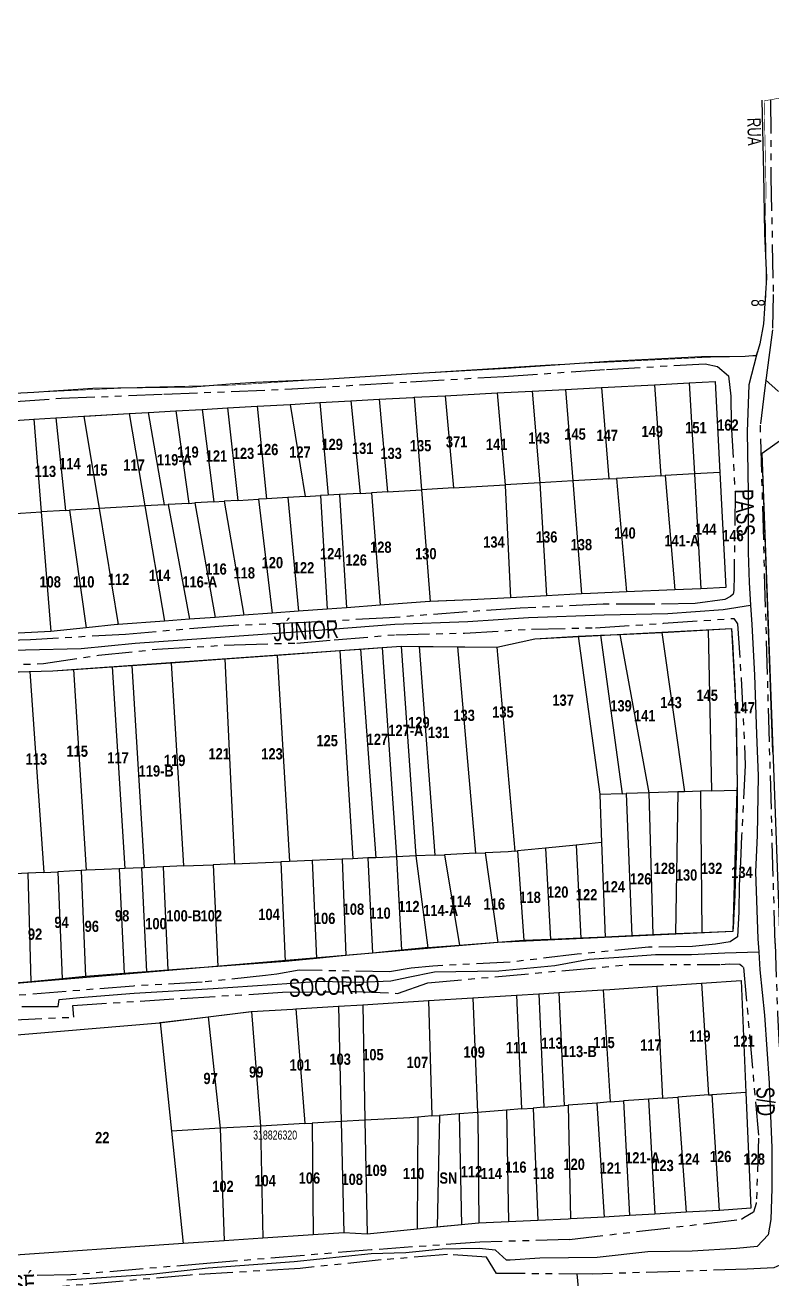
# Model space of a CAD drawing. Extents: x 204834 to 208707, y 4853033 to 4855981.
# Drawn here: x 205858.7 to 206025, y 4854886.4 to 4855165.6 of the extents above; entities that cross this region are included whole.
import ezdxf
from ezdxf.enums import TextEntityAlignment as Align

# ---------------------------------------------------------------- set-up
doc = ezdxf.new("R2010")
doc.units = 0
doc.header["$LTSCALE"] = 1.5
doc.header["$MEASUREMENT"] = 0
doc.linetypes.add('PHANTOMX2', pattern=[5, 2.5, -0.5, 0.5, -0.5, 0.5, -0.5])
doc.linetypes.add('TRACO_15', pattern=[3, 2, -1])
for name, color, linetype in [('CD-MALHA-LOTES', 40, 'CONTINUOUS'), ('CD_TXT_QUADRA', 7, 'CONTINUOUS'), ('LM-LIM-SETOR-FISCAL', 7, 'CONTINUOUS'), ('RU-QUADRAS', 6, 'CONTINUOUS'), ('SV-CAMINHO-TRILHA', 20, 'CONTINUOUS'), ('SV-EIXO-RUA-N-PAV', 6, 'CONTINUOUS'), ('SV-RUA-NAO-PAV-S-GUIA-C-GUIA', 7, 'PHANTOMX2'), ('SV-TXT-RUA-N-PAV-S-GUIA-C-GUIA', 7, 'CONTINUOUS'), ('Th_NmrPort', 7, 'CONTINUOUS')]:
    doc.layers.add(name, color=color, linetype=linetype)
doc.styles.add('ARIAL', font='ARIAL.TTF')
doc.styles.get("Standard").update_dxf_attribs({"font": 'swisscbo.ttf'})
doc.linetypes.add('Limite', pattern='A,20,-3,[130,ltypeshp.shx,S=6.35,R=0,X=0,Y=0],-3,20', length=46)

msp = doc.modelspace()

# ---------------------------------------------------------------- linework, layer by layer
at = {"layer": 'CD-MALHA-LOTES', "linetype": 'Continuous'}
for p, q in [((205987.09, 4855084.91), (205998.86, 4855085.53)), ((205998.86, 4855085.53), (206006.61, 4855085.93)), ((205998.86, 4855085.53), (206000.32, 4855065.23)), ((206006.61, 4855085.93), (206007.77, 4855065.66)), ((205945.39, 4855082.72), (205952.3, 4855083.08)), ((205945.39, 4855082.72), (205947.01, 4855062.12)), ((205952.3, 4855083.08), (205963.83, 4855083.69)), ((205952.3, 4855083.08), (205954.14, 4855062.54)), ((205963.83, 4855083.69), (205971.65, 4855084.1)), ((205963.83, 4855083.69), (205965.65, 4855063.21)), ((205971.65, 4855084.1), (205979.1, 4855084.49)), ((205971.65, 4855084.1), (205973.35, 4855063.66)), ((205979.1, 4855084.49), (205987.09, 4855084.91)), ((205979.1, 4855084.49), (205980.72, 4855064.09)), ((205987.09, 4855084.91), (205988.72, 4855064.55)), ((205892.28, 4855079.7), (205898.17, 4855080.03)), ((205898.17, 4855080.03), (205903.83, 4855080.35)), ((205898.17, 4855080.03), (205900.79, 4855059.42)), ((205903.83, 4855080.35), (205910.42, 4855080.74)), ((205903.83, 4855080.35), (205906.11, 4855059.74)), ((205910.42, 4855080.74), (205917.78, 4855081.15)), ((205910.42, 4855080.74), (205912.48, 4855060.11)), ((205917.78, 4855081.15), (205924.38, 4855081.53)), ((205917.78, 4855081.15), (205921.13, 4855060.61)), ((205924.38, 4855081.53), (205931.28, 4855081.92)), ((205924.38, 4855081.53), (205926.26, 4855060.91)), ((205931.28, 4855081.92), (205937.57, 4855082.28)), ((205931.28, 4855081.92), (205933.34, 4855061.32)), ((205937.57, 4855082.28), (205939.44, 4855061.68)), ((205854.3, 4855077.41), (205860.66, 4855077.81)), ((205860.66, 4855077.81), (205865.56, 4855078.13)), ((205860.66, 4855077.81), (205862.31, 4855057.18)), ((205865.56, 4855078.13), (205871.84, 4855078.53)), ((205865.56, 4855078.13), (205867.75, 4855057.5)), ((205871.84, 4855078.53), (205875.22, 4855057.93)), ((205881.93, 4855079.11), (205886.12, 4855079.35)), ((205881.93, 4855079.11), (205885.42, 4855058.53)), ((205886.12, 4855079.35), (205892.28, 4855079.7)), ((205886.12, 4855079.35), (205889.71, 4855058.78)), ((205892.28, 4855079.7), (205895.23, 4855059.1)), ((206013.43, 4855066), (206007.77, 4855065.66)), ((205954.14, 4855062.54), (205965.65, 4855063.21)), ((205973.35, 4855063.66), (205965.65, 4855063.21)), ((205965.65, 4855063.21), (205965.66, 4855063.05)), ((205980.72, 4855064.09), (205973.35, 4855063.66)), ((205973.35, 4855063.66), (205974.82, 4855038.5)), ((205988.72, 4855064.55), (205980.72, 4855064.09)), ((205980.72, 4855064.09), (205982.64, 4855038.92)), ((205988.72, 4855064.55), (205990.46, 4855064.65)), ((206000.32, 4855065.23), (205990.46, 4855064.65)), ((205990.46, 4855064.65), (205992.68, 4855039.38)), ((206000.32, 4855065.23), (206001.26, 4855065.28)), ((206007.77, 4855065.66), (206001.26, 4855065.28)), ((206001.26, 4855065.28), (206003.44, 4855039.83)), ((206007.77, 4855065.66), (206009.22, 4855040.08)), ((205917.22, 4855060.38), (205912.48, 4855060.11)), ((205921.13, 4855060.61), (205917.22, 4855060.38)), ((205917.22, 4855060.38), (205919.64, 4855035.08)), ((205921.13, 4855060.61), (205924.54, 4855060.81)), ((205926.26, 4855060.91), (205924.54, 4855060.81)), ((205924.54, 4855060.81), (205925.97, 4855035.54)), ((205928.72, 4855061.05), (205926.26, 4855060.91)), ((205933.34, 4855061.32), (205928.72, 4855061.05)), ((205928.72, 4855061.05), (205930.34, 4855035.86)), ((205933.34, 4855061.32), (205935.87, 4855061.47)), ((205939.44, 4855061.68), (205935.87, 4855061.47)), ((205935.87, 4855061.47), (205937.81, 4855036.41)), ((205939.44, 4855061.68), (205947.01, 4855062.12)), ((205954.14, 4855062.54), (205947.01, 4855062.12)), ((205947.01, 4855062.12), (205948.96, 4855037.23)), ((205965.66, 4855063.05), (205966.79, 4855038.06)), ((205867.75, 4855057.5), (205868.66, 4855057.55)), ((205875.22, 4855057.93), (205868.66, 4855057.55)), ((205868.66, 4855057.55), (205872.35, 4855031.39)), ((205885.42, 4855058.53), (205875.22, 4855057.93)), ((205875.22, 4855057.93), (205879.47, 4855032.12)), ((205889.71, 4855058.78), (205885.42, 4855058.53)), ((205885.42, 4855058.53), (205889.76, 4855032.88)), ((205889.71, 4855058.78), (205890.59, 4855058.83)), ((205895.23, 4855059.1), (205890.59, 4855058.83)), ((205890.59, 4855058.83), (205895.35, 4855033.29)), ((205895.23, 4855059.1), (205896.52, 4855059.18)), ((205900.79, 4855059.42), (205896.52, 4855059.18)), ((205896.52, 4855059.18), (205901.03, 4855033.71)), ((205900.79, 4855059.42), (205903.04, 4855059.56)), ((205906.11, 4855059.74), (205903.04, 4855059.56)), ((205903.04, 4855059.56), (205907.41, 4855034.18)), ((205906.11, 4855059.74), (205910.7, 4855060)), ((205912.48, 4855060.11), (205910.7, 4855060)), ((205910.7, 4855060), (205913.79, 4855034.65)), ((205855.38, 4855056.78), (205862.31, 4855057.18)), ((205867.75, 4855057.5), (205862.31, 4855057.18)), ((205862.31, 4855057.18), (205864.43, 4855030.56)), ((205974.82, 4855038.5), (205966.79, 4855038.06)), ((205982.64, 4855038.92), (205974.82, 4855038.5)), ((206003.44, 4855039.83), (205992.68, 4855039.38)), ((206009.22, 4855040.08), (206003.44, 4855039.83)), ((205925.97, 4855035.54), (205919.64, 4855035.08)), ((205930.34, 4855035.86), (205925.97, 4855035.54)), ((205937.81, 4855036.41), (205930.34, 4855035.86)), ((205889.76, 4855032.88), (205879.47, 4855032.12)), ((205895.35, 4855033.29), (205889.76, 4855032.88)), ((205901.03, 4855033.71), (205895.35, 4855033.29)), ((205907.41, 4855034.18), (205901.03, 4855033.71)), ((205913.79, 4855034.65), (205907.41, 4855034.18)), ((205919.64, 4855035.08), (205913.79, 4855034.65)), ((205864.43, 4855030.56), (205854.35, 4855030.01)), ((205872.35, 4855031.39), (205864.43, 4855030.56)), ((205981.87, 4855029.51), (205986.87, 4855029.72)), ((205986.87, 4855029.72), (205991.2, 4855029.91)), ((205986.87, 4855029.72), (205991.67, 4854994.42)), ((205991.2, 4855029.91), (206000.52, 4855030.3)), ((205991.2, 4855029.91), (205997.63, 4854994.61)), ((206000.52, 4855030.3), (206005.55, 4854994.86)), ((206010.81, 4855030.91), (206011.57, 4854995.05)), ((205933.43, 4855026.62), (205938.22, 4855026.96)), ((205938.22, 4855026.96), (205942.47, 4855027.27)), ((205938.22, 4855026.96), (205941.45, 4854980.39)), ((205942.47, 4855027.27), (205945.73, 4854980.57)), ((205942.47, 4855027.27), (205946.46, 4855027.22)), ((205946.46, 4855027.22), (205949.96, 4854980.75)), ((205946.46, 4855027.22), (205955.04, 4855027.13)), ((205955.04, 4855027.13), (205959.03, 4854981.15)), ((205955.04, 4855027.13), (205963.79, 4855027.03)), ((205963.79, 4855027.03), (205967.77, 4854981.61)), ((205981.87, 4855029.51), (205986.7, 4854994.35)), ((205891.27, 4855023.61), (205903.22, 4855024.46)), ((205903.22, 4855024.46), (205914.86, 4855025.29)), ((205903.22, 4855024.46), (205905.39, 4854978.82)), ((205914.86, 4855025.29), (205928.79, 4855026.29)), ((205914.86, 4855025.29), (205917.6, 4854979.35)), ((205928.79, 4855026.29), (205933.43, 4855026.62)), ((205928.79, 4855026.29), (205931.72, 4854979.96)), ((205933.43, 4855026.62), (205936.82, 4854980.18)), ((205851.37, 4855021.38), (205859.79, 4855021.62)), ((205859.79, 4855021.62), (205862.92, 4854976.9)), ((205869.5, 4855022.06), (205878.09, 4855022.67)), ((205869.5, 4855022.06), (205872.31, 4854977.37)), ((205878.09, 4855022.67), (205882.51, 4855022.99)), ((205878.09, 4855022.67), (205880.98, 4854977.77)), ((205882.51, 4855022.99), (205891.27, 4855023.61)), ((205882.51, 4855022.99), (205885.25, 4854977.95)), ((205891.27, 4855023.61), (205894, 4854978.33)), ((205991.67, 4854994.42), (205986.7, 4854994.26)), ((205986.7, 4854994.35), (205986.7, 4854994.26)), ((205986.7, 4854994.26), (205987.11, 4854983.55)), ((205991.67, 4854994.42), (205992.57, 4854994.45)), ((205997.63, 4854994.61), (205992.57, 4854994.45)), ((205992.57, 4854994.45), (205993.83, 4854962.76)), ((206004.06, 4854994.81), (205997.63, 4854994.61)), ((205997.63, 4854994.61), (205998.52, 4854962.97)), ((206004.06, 4854994.81), (206003.55, 4854963.19)), ((206005.55, 4854994.86), (206004.06, 4854994.81)), ((206009.17, 4854994.97), (206005.55, 4854994.86)), ((206011.57, 4854995.05), (206009.17, 4854994.97)), ((206009.17, 4854994.97), (206009.4, 4854963.44)), ((206011.57, 4854995.05), (206017.24, 4854995.23)), ((205974.59, 4854982.29), (205968.39, 4854981.67)), ((205981.47, 4854982.99), (205974.59, 4854982.29)), ((205974.59, 4854982.29), (205975.75, 4854961.97)), ((205987.11, 4854983.55), (205981.47, 4854982.99)), ((205981.47, 4854982.99), (205982.52, 4854962.26)), ((205987.11, 4854983.55), (205987.91, 4854962.5)), ((205917.6, 4854979.35), (205915.69, 4854979.27)), ((205922.66, 4854979.57), (205917.6, 4854979.35)), ((205929.37, 4854979.86), (205922.66, 4854979.57)), ((205922.66, 4854979.57), (205923.66, 4854957.73)), ((205931.72, 4854979.96), (205929.37, 4854979.86)), ((205929.37, 4854979.86), (205930.18, 4854958.36)), ((205935.05, 4854980.11), (205931.72, 4854979.96)), ((205936.82, 4854980.18), (205935.05, 4854980.11)), ((205935.05, 4854980.11), (205936.06, 4854958.93)), ((205941.45, 4854980.39), (205936.82, 4854980.18)), ((205945.73, 4854980.57), (205941.45, 4854980.39)), ((205941.45, 4854980.39), (205942.53, 4854959.56)), ((205949.96, 4854980.75), (205945.73, 4854980.57)), ((205945.73, 4854980.57), (205948.38, 4854960.12)), ((205949.96, 4854980.75), (205952.13, 4854980.85)), ((205959.03, 4854981.15), (205952.13, 4854980.85)), ((205952.13, 4854980.85), (205955.48, 4854960.64)), ((205959.03, 4854981.15), (205961.22, 4854981.24)), ((205966.32, 4854981.46), (205961.22, 4854981.24)), ((205961.22, 4854981.24), (205964.01, 4854961.28)), ((205967.77, 4854981.61), (205966.32, 4854981.46)), ((205967.77, 4854981.61), (205968.39, 4854981.67)), ((205968.39, 4854981.67), (205969.82, 4854961.71)), ((205859.33, 4854976.72), (205853.66, 4854976.44)), ((205862.92, 4854976.9), (205859.33, 4854976.72)), ((205859.33, 4854976.72), (205859.99, 4854952.56)), ((205862.92, 4854976.9), (205866, 4854977.05)), ((205871.22, 4854977.31), (205866, 4854977.05)), ((205866, 4854977.05), (205866.97, 4854953.23)), ((205872.31, 4854977.37), (205871.22, 4854977.31)), ((205871.22, 4854977.31), (205872.15, 4854953.72)), ((205876.32, 4854977.57), (205872.31, 4854977.37)), ((205879.69, 4854977.71), (205876.32, 4854977.57)), ((205880.98, 4854977.77), (205879.69, 4854977.71)), ((205879.69, 4854977.71), (205880.82, 4854954.37)), ((205884.65, 4854977.93), (205880.98, 4854977.77)), ((205885.25, 4854977.95), (205884.65, 4854977.93)), ((205884.65, 4854977.93), (205885.78, 4854954.74)), ((205889.51, 4854978.14), (205885.25, 4854977.95)), ((205894, 4854978.33), (205889.51, 4854978.14)), ((205889.51, 4854978.14), (205890.51, 4854955.1)), ((205894, 4854978.33), (205900.6, 4854978.62)), ((205905.39, 4854978.82), (205900.6, 4854978.62)), ((205900.6, 4854978.62), (205901.67, 4854955.94)), ((205905.39, 4854978.82), (205915.69, 4854979.27)), ((205915.69, 4854979.27), (205916.67, 4854957.07)), ((205993.83, 4854962.76), (205987.91, 4854962.5)), ((205998.52, 4854962.97), (205993.83, 4854962.76)), ((206003.55, 4854963.19), (205998.52, 4854962.97)), ((206009.4, 4854963.44), (206003.55, 4854963.19)), ((205955.48, 4854960.64), (205948.38, 4854960.12)), ((205964.01, 4854961.28), (205955.48, 4854960.64)), ((205975.75, 4854961.97), (205969.82, 4854961.71)), ((205982.52, 4854962.26), (205975.75, 4854961.97)), ((205987.91, 4854962.5), (205982.52, 4854962.26)), ((205916.67, 4854957.07), (205901.67, 4854955.94)), ((205930.18, 4854958.36), (205923.66, 4854957.73)), ((205936.06, 4854958.93), (205930.18, 4854958.36)), ((205942.53, 4854959.56), (205936.06, 4854958.93)), ((205880.82, 4854954.37), (205872.15, 4854953.72)), ((205885.78, 4854954.74), (205880.82, 4854954.37)), ((205890.51, 4854955.1), (205885.78, 4854954.74)), ((205901.67, 4854955.94), (205890.51, 4854955.1)), ((205859.99, 4854952.56), (205854.61, 4854952.05)), ((205866.97, 4854953.23), (205859.99, 4854952.56)), ((205872.15, 4854953.72), (205866.97, 4854953.23)), ((205999.42, 4854951.56), (206009.33, 4854952.23)), ((205999.42, 4854951.56), (206000.67, 4854926.63)), ((206009.33, 4854952.23), (206010.94, 4854927.34)), ((205948.55, 4854948.34), (205958.46, 4854948.95)), ((205958.46, 4854948.95), (205968.13, 4854949.56)), ((205958.46, 4854948.95), (205959.51, 4854923.45)), ((205968.13, 4854949.56), (205973.16, 4854949.87)), ((205968.13, 4854949.56), (205969.26, 4854924.22)), ((205973.16, 4854949.87), (205977.61, 4854950.15)), ((205973.16, 4854949.87), (205974.26, 4854924.61)), ((205977.61, 4854950.15), (205987.44, 4854950.76)), ((205977.61, 4854950.15), (205978.8, 4854924.97)), ((205987.44, 4854950.76), (205989.05, 4854925.77)), ((205909.13, 4854945.95), (205911.13, 4854920.4)), ((205919.02, 4854946.5), (205928.49, 4854947.09)), ((205919.02, 4854946.5), (205921.02, 4854920.95)), ((205928.49, 4854947.09), (205933.93, 4854947.43)), ((205928.49, 4854947.09), (205929.12, 4854921.41)), ((205933.93, 4854947.43), (205948.55, 4854948.34)), ((205933.93, 4854947.43), (205934.42, 4854921.7)), ((205948.55, 4854948.34), (205949.33, 4854922.65)), ((205888.84, 4854943.45), (205899.52, 4854944.77)), ((205888.84, 4854943.45), (205891.34, 4854919.29)), ((205899.52, 4854944.77), (205902.2, 4854919.9)), ((205995.42, 4854926.28), (205991.99, 4854926.01)), ((205997.53, 4854926.42), (205995.42, 4854926.28)), ((206000.67, 4854926.63), (205997.53, 4854926.42)), ((205997.53, 4854926.42), (205998.96, 4854900.8)), ((206000.67, 4854926.63), (206004.08, 4854926.87)), ((206010.94, 4854927.34), (206004.08, 4854926.87)), ((206004.08, 4854926.87), (206005.93, 4854901.21)), ((206010.94, 4854927.34), (206011.67, 4854927.39)), ((206019.25, 4854927.9), (206011.67, 4854927.39)), ((206011.67, 4854927.39), (206013.27, 4854901.63)), ((205965.97, 4854923.96), (205959.51, 4854923.45)), ((205969.26, 4854924.22), (205965.97, 4854923.96)), ((205965.97, 4854923.96), (205966.41, 4854899.09)), ((205969.26, 4854924.22), (205971.87, 4854924.42)), ((205974.26, 4854924.61), (205971.87, 4854924.42)), ((205971.87, 4854924.42), (205972.88, 4854899.38)), ((205974.26, 4854924.61), (205978.8, 4854924.97)), ((205978.8, 4854924.97), (205979.64, 4854925.03)), ((205986.05, 4854925.54), (205979.64, 4854925.03)), ((205979.64, 4854925.03), (205980.2, 4854899.72)), ((205989.05, 4854925.77), (205986.05, 4854925.54)), ((205986.05, 4854925.54), (205987.67, 4854900.15)), ((205989.05, 4854925.77), (205991.99, 4854926.01)), ((205991.99, 4854926.01), (205993.34, 4854900.48)), ((205921.02, 4854920.95), (205911.13, 4854920.4)), ((205921.02, 4854920.95), (205922.63, 4854921.04)), ((205929.12, 4854921.41), (205922.63, 4854921.04)), ((205922.63, 4854921.04), (205922.86, 4854896.16)), ((205934.42, 4854921.7), (205929.12, 4854921.41)), ((205929.12, 4854921.41), (205929.73, 4854896.62)), ((205944.44, 4854922.27), (205934.42, 4854921.7)), ((205934.42, 4854921.7), (205934.9, 4854896.32)), ((205946.21, 4854922.41), (205944.44, 4854922.27)), ((205946.21, 4854922.41), (205946.02, 4854897.43)), ((205949.33, 4854922.65), (205946.21, 4854922.41)), ((205949.33, 4854922.65), (205951.03, 4854922.78)), ((205951.03, 4854922.78), (205950.52, 4854897.87)), ((205955.41, 4854923.13), (205951.03, 4854922.78)), ((205959.51, 4854923.45), (205955.41, 4854923.13)), ((205955.41, 4854923.13), (205955.89, 4854898.41)), ((205959.51, 4854923.45), (205959.54, 4854922.71)), ((205959.54, 4854922.71), (205959.76, 4854898.79)), ((205902.2, 4854919.9), (205891.34, 4854919.29)), ((205891.34, 4854919.29), (205893.92, 4854894.22)), ((205911.13, 4854920.4), (205902.2, 4854919.9)), ((205902.2, 4854919.9), (205903.1, 4854894.83)), ((205911.13, 4854920.4), (205911.7, 4854895.41)), ((206005.93, 4854901.21), (205998.96, 4854900.8)), ((206013.27, 4854901.63), (206005.93, 4854901.21)), ((205955.89, 4854898.41), (205950.52, 4854897.87)), ((205966.41, 4854899.09), (205959.76, 4854898.79)), ((205972.88, 4854899.38), (205966.41, 4854899.09)), ((205987.67, 4854900.15), (205980.2, 4854899.72)), ((205993.34, 4854900.48), (205987.67, 4854900.15)), ((205998.96, 4854900.8), (205993.34, 4854900.48)), ((205922.86, 4854896.16), (205911.7, 4854895.41)), ((205929.73, 4854896.62), (205922.86, 4854896.16)), ((205934.9, 4854896.32), (205929.73, 4854896.62)), ((205946.02, 4854897.43), (205934.9, 4854896.32)), ((205893.92, 4854894.22), (205853.33, 4854891.4)), ((205903.1, 4854894.83), (205893.92, 4854894.22)), ((205911.7, 4854895.41), (205903.1, 4854894.83))]:
    msp.add_line(p, q, dxfattribs=at)
for points in [[(206006.61, 4855085.93), (206012.39, 4855086.24), (206013.43, 4855066)], [(205937.57, 4855082.28), (205945.07, 4855082.7), (205945.39, 4855082.72)], [(205871.84, 4855078.53), (205872.01, 4855078.54), (205881.93, 4855079.11)], [(206025.25, 4855003.68), (206022.89, 4855070.28), (206028.53, 4855074.3)], [(206013.43, 4855066), (206014.74, 4855040.32), (206009.22, 4855040.08)], [(205966.79, 4855038.06), (205958.07, 4855037.59), (205948.96, 4855037.23)], [(205992.68, 4855039.38), (205984.61, 4855039.03), (205982.64, 4855038.92)], [(205948.96, 4855037.23), (205948.8, 4855037.22), (205937.81, 4855036.41)], [(205879.47, 4855032.12), (205879.25, 4855032.11), (205872.35, 4855031.39)], [(206000.52, 4855030.3), (206000.69, 4855030.31), (206010.81, 4855030.91)], [(206010.81, 4855030.91), (206016.04, 4855031.23), (206016.98, 4855013.38), (206017.28, 4854996.52), (206017.24, 4854995.23)], [(205963.79, 4855027.03), (205972.21, 4855028.91), (205981.87, 4855029.51)], [(205859.79, 4855021.62), (205864.88, 4855021.76), (205869.5, 4855022.06)], [(206017.24, 4854995.23), (206016.36, 4854963.75), (206009.4, 4854963.44)], [(205948.38, 4854960.12), (205947.79, 4854960.07), (205942.53, 4854959.56)], [(205969.82, 4854961.71), (205964.01, 4854961.28)], [(205923.66, 4854957.73), (205917.44, 4854957.12), (205916.67, 4854957.07)], [(205987.44, 4854950.76), (205988.92, 4854950.85), (205999.42, 4854951.56)], [(206009.33, 4854952.23), (206018.22, 4854952.83), (206019.25, 4854927.9)], [(205899.52, 4854944.77), (205909.06, 4854945.95), (205909.13, 4854945.95)], [(205909.13, 4854945.95), (205918.39, 4854946.46), (205919.02, 4854946.5)], [(205852.47, 4854940.38), (205888.68, 4854943.43), (205888.84, 4854943.45)], [(206019.25, 4854927.9), (206020.32, 4854902.1), (206013.39, 4854901.63), (206013.27, 4854901.63)], [(205959.76, 4854898.79), (205959.67, 4854898.79), (205955.89, 4854898.41)], [(205980.2, 4854899.72), (205979.68, 4854899.69), (205972.88, 4854899.38)], [(205950.52, 4854897.87), (205950.36, 4854897.86), (205946.02, 4854897.43)]]:
    msp.add_lwpolyline(points, dxfattribs=at)
at = {"layer": 'LM-LIM-SETOR-FISCAL', "linetype": 'Limite', "ltscale": 0.1, "const_width": 0.13, "flags": 128}
msp.add_lwpolyline([(208132.13, 4853213.19), (208114.89, 4853209.76), (208079.6, 4853197.34), (208051.55, 4853180.72), (208025.58, 4853147.48), (208008.96, 4853121.51), (207990.27, 4853095.54), (207977.18, 4853074.27), (207977.18, 4853074.27), (207977.25, 4853074.22), (207977.18, 4853074.27), (207956.1, 4853085.93), (207945.82, 4853090.68), (207936.07, 4853099.64), (207925.79, 4853113.08), (207912.87, 4853122.04), (207901.27, 4853129.42), (207885.99, 4853134.43), (207866.22, 4853130.48), (207857.06, 4853117.3), (207855.74, 4853109.65), (207854.29, 4853104.12), (207849.81, 4853098.58), (207843.48, 4853094.63), (207832.35, 4853091.47), (207826.81, 4853088.04), (207822.46, 4853090.02), (207820.49, 4853094.5), (207817.85, 4853098.72), (207811.26, 4853102.27), (207805.07, 4853103.59), (207799.14, 4853104.38), (207790.7, 4853104.38), (207787.01, 4853100.03), (207786.62, 4853093.31), (207788.2, 4853087.12), (207790.57, 4853079.61), (207790.97, 4853071.24), (207790.84, 4853064.52), (207788.33, 4853057.66), (207782.8, 4853050.28), (207778.71, 4853047.25), (207773.44, 4853045.67), (207762.04, 4853043.3), (207754.13, 4853041.45), (207747.15, 4853035.92), (207736.87, 4853033.41), (207724.88, 4853033.81), (207719.34, 4853036.97), (207718.29, 4853046.46), (207718.15, 4853057.73), (207718.02, 4853064.06), (207716.7, 4853070.78), (207713.41, 4853075.39), (207708.27, 4853076.71), (207703.66, 4853075.26), (207699.7, 4853071.57), (207695.82, 4853066.3), (207691.07, 4853063.26), (207679.08, 4853063.26), (207668.54, 4853066.43), (207663.92, 4853071.17), (207660.23, 4853076.31), (207656.54, 4853081.71), (207653.12, 4853086.99), (207651.8, 4853094.76), (207650.35, 4853101.35), (207645.47, 4853108.07), (207638.75, 4853112.42), (207633.48, 4853114.13), (207625.51, 4853116.05), (207616.55, 4853118.55), (207607.72, 4853121.45), (207599.15, 4853123.03), (207589.26, 4853124.48), (207579.64, 4853122.9), (207567.98, 4853122.5), (207563.63, 4853123.29), (207559.41, 4853125.53), (207549.66, 4853131.07), (207540.31, 4853134.1), (207534.9, 4853135.16), (207526.34, 4853135.42), (207517.37, 4853134.63), (207509.86, 4853132.26), (207501.03, 4853132.12), (207496.16, 4853134.1), (207489.44, 4853138.19), (207485.09, 4853140.95), (207483.24, 4853145.3), (207433.38, 4853135.75), (207434.67, 4853127.72), (207426.82, 4853124.81), (207415.73, 4853122.98), (207396.77, 4853120.95), (207392.49, 4853119.11), (207387.47, 4853118.39), (207381.3, 4853117.24), (207376.56, 4853116.38), (207369.1, 4853115.23), (207357.97, 4853112.75), (207344.5, 4853111.15), (207333.42, 4853111.36), (207328.77, 4853111.37), (207320.7, 4853109.57), (207319.42, 4853105.86), (207317.92, 4853104.36), (207313.42, 4853103), (207306.84, 4853102), (207303.18, 4853099.75), (207300.74, 4853099.94), (207297.24, 4853101.27), (207294.36, 4853102.41), (207290.13, 4853102.41), (207285.91, 4853101.58), (207283.75, 4853100.66), (207281.89, 4853098.7), (207278.14, 4853097.67), (207267.11, 4853095.09), (207250.59, 4853091.4), (207242.24, 4853089.87), (207232.02, 4853089.01), (207225.74, 4853087.76), (207218.42, 4853086.81), (207208.78, 4853084.88), (207201.06, 4853083.36), (207192.55, 4853081.52), (207188.75, 4853080.47), (207183.81, 4853079.34), (207181.54, 4853078.81), (207178.97, 4853078.21), (207175.42, 4853077.24), (207161.51, 4853073.61), (207134.62, 4853067.5), (207121.18, 4853063.43), (207109.77, 4853060.98), (207083.02, 4853055.24), (207071.92, 4853053.66), (207063.04, 4853052.2), (207057.57, 4853051.22), (207048.59, 4853049.32), (207041.5, 4853047.9), (207028.02, 4853045.07), (207018.95, 4853043.22), (207009.04, 4853041.02), (207007.25, 4853052.87), (207006.42, 4853057.28), (207004.98, 4853065.92), (207003.06, 4853076.97), (207001.71, 4853082.51), (207000.15, 4853089.03), (206998.25, 4853095.75), (206995.98, 4853101.99), (206993.74, 4853107.81), (206987.39, 4853105.57), (206977.81, 4853100.47), (206967.6, 4853097.61), (206962.59, 4853093.58), (206958.92, 4853089.46), (206955.6, 4853082.5), (206950.01, 4853078.17), (206943.28, 4853074.5), (206936.66, 4853071.45), (206932.61, 4853069.6), (206929.01, 4853068.36), (206924.61, 4853067.87), (206920.58, 4853068.19), (206915.12, 4853068.72), (206902.95, 4853070.8), (206891.38, 4853067.85), (206880.4, 4853065.73), (206872.64, 4853064.04), (206858.24, 4853060.22), (206847.8, 4853057.54), (206840.17, 4853055.43), (206828.46, 4853052.32), (206822.53, 4853050.63), (206811.52, 4853047.66), (206803.01, 4853045.24), (206783.97, 4853039.27), (206779.35, 4853035.22), (206768.83, 4853039.64), (206726.11, 4853063.48), (206713.2, 4853068.45), (206676.44, 4853090.31), (206672.42, 4853095.9), (206668.43, 4853097.71), (206665.78, 4853098.35), (206614.27, 4853094.76), (206560.2, 4853092.06), (206527.07, 4853088.1), (206526.63, 4853090.28), (206436.89, 4853085.62), (206403.59, 4853083.9), (206378.69, 4853082.54), (206306.59, 4853077.18), (206281.43, 4853073.09), (206250.76, 4853068.13), (206249.32, 4853067.81), (206241.73, 4853106.06), (206174.74, 4853099.25), (206115.25, 4853096.39), (206097.24, 4853093.29), (206088.22, 4853093.5), (206047.56, 4853092.24), (205987.11, 4853086.63), (205973.22, 4853086.23), (205954.27, 4853084.91), (205875.14, 4853081.42), (205864.61, 4853080.53), (205796.33, 4853076.78), (205791.35, 4853076.88), (205760.46, 4853075.4), (205708.12, 4853073.2), (205697.96, 4853072.98), (205694.02, 4853072.84), (205648.48, 4853073.83), (205657.67, 4853139.89), (205663.09, 4853176.52), (205673.5, 4853240.08), (205679.81, 4853273), (205682.39, 4853291.1), (205686.45, 4853319.25), (205690.23, 4853344.16), (205693.06, 4853366.18), (205695.8, 4853385.06), (205698.77, 4853405.47), (205701.84, 4853427.15), (205703.38, 4853440.04), (205705.6, 4853461.25), (205707.13, 4853485.05), (205708.09, 4853504.93), (205707.25, 4853529.87), (205706.63, 4853547.82), (205704.33, 4853573.07), (205701.82, 4853593.22), (205697.65, 4853618.26), (205692.43, 4853645.81), (205685.96, 4853670.23), (205679.7, 4853691.73), (205670, 4853719.35), (205658.78, 4853745.51), (205610.54, 4853829.65), (205562.78, 4853902.04), (205476.94, 4854024.43), (205418.69, 4854109.18), (205356.81, 4854200.14), (205285.27, 4854304.56), (205232.63, 4854379.82), (205148.32, 4854500.33), (205059.6, 4854625.34), (204995.99, 4854716.47), (204934.98, 4854801.22), (204887.55, 4854871.19), (204871.08, 4854893.76), (204835.64, 4854946.28), (204834.25, 4854948.2), (204845.64, 4854959.83), (204876.75, 4854964.71), (204914.35, 4854970.84), (204996.87, 4854983.31), (205090.66, 4854997.71), (205105.98, 4854999.94), (205187.94, 4855012.05), (205245.94, 4855021.11), (205272.68, 4855025.85), (205289.82, 4855028.52), (205353.63, 4855038.1), (205379.87, 4855044.32), (205380.17, 4855053.59), (205399.55, 4855054.95), (205426.54, 4855056.03), (205437.99, 4855056.62), (205499.63, 4855060.67), (205539.31, 4855063.19), (205567.09, 4855064.98), (205582.41, 4855066.09), (205635.91, 4855070), (205692.95, 4855073.42), (205739.37, 4855076.32), (205755.85, 4855076.88), (205779.09, 4855078.91), (205796.39, 4855080.33), (205832.27, 4855082.2), (205855.36, 4855083.58), (205884.96, 4855084.97), (205904.85, 4855085.43), (205945.85, 4855088.06), (205975.45, 4855089.94), (205990.04, 4855090.61), (206010.45, 4855091.62), (206021.42, 4855091.93), (206022.38, 4855094.63), (206023.19, 4855099.07), (206023.73, 4855105.32), (206023.73, 4855114.57), (206023.61, 4855122.77), (206023.73, 4855128.91), (206023.31, 4855148.74), (206059.09, 4855155.08), (206090.43, 4855139.24), (206138.56, 4855111.07), (206178.75, 4855088.19), (206206.79, 4855072.52), (206222.46, 4855062.86), (206230.38, 4855057.64), (206237.19, 4855052.51), (206245.02, 4855046.96), (206277.61, 4855028.92), (206315.11, 4855009.06), (206322.43, 4855004.94), (206334.61, 4854998.15), (206344.05, 4854991.94), (206370.01, 4854978.16), (206377.13, 4854974.52), (206383.62, 4854970.88), (206391.86, 4854965.97), (206400.96, 4854960.99), (206409.67, 4854956.24), (206418.06, 4854951.81), (206428.03, 4854946.58), (206436.74, 4854941.99), (206446.39, 4854936.45), (206454.94, 4854931.86), (206463.33, 4854927.27), (206473.94, 4854921.41), (206483.44, 4854916.66), (206493.49, 4854911.28), (206502.2, 4854906.53), (206509.16, 4854902.73), (206517.55, 4854899.17), (206528.48, 4854896), (206549.69, 4854889.67), (206564.41, 4854883.97), (206567.2, 4854879.08), (206570.83, 4854883.26), (206576.05, 4854891.17), (206582.86, 4854902.57), (206588.24, 4854910.17), (206594.1, 4854919.67), (206601.38, 4854929.09), (206611.99, 4854937.95), (206625.76, 4854949.98), (206640.32, 4854965.18), (206646.34, 4854973.73), (206650.93, 4854980.7), (206656.31, 4854989.4), (206659.8, 4854993.84), (206666.37, 4855000.56), (206674.91, 4855008.32), (206682.51, 4855016.24), (206687.1, 4855021.3), (206689.8, 4855026.21), (206695.97, 4855035.87), (206702.46, 4855046.95), (206709.74, 4855060.01), (206715.44, 4855068.88), (206721.77, 4855075.21), (206727.79, 4855082.65), (206732.22, 4855088.66), (206736.5, 4855097.05), (206739.58, 4855106.79), (206740.85, 4855116.29), (206741.17, 4855125.63), (206741.64, 4855134.02), (206741.17, 4855142.09), (206742.12, 4855150.72), (206742.75, 4855160.06), (206742.43, 4855173.36), (206743.07, 4855183.81), (206745.76, 4855192.36), (206748.45, 4855197.74), (206758.11, 4855205.5), (206768.24, 4855208.82), (206775.2, 4855210.56), (206778.84, 4855212.3), (206783.44, 4855216.26), (206786.6, 4855221.64), (206789.29, 4855225.29), (206792.14, 4855229.4), (206795.63, 4855232.73), (206801.01, 4855234.47), (206808.45, 4855236.21), (206816.52, 4855237.63), (206822.22, 4855240.17), (206827.6, 4855242.54), (206831.4, 4855244.28), (206836.63, 4855244.44), (206839.95, 4855243.97), (206842.19, 4855243.65), (206845.62, 4855240.46), (206849.62, 4855235.99), (206854.58, 4855232.12), (206859.64, 4855229.78), (206864.76, 4855227.39), (206870.2, 4855225.04), (206874.73, 4855222.3), (206878.92, 4855219.29), (206882.98, 4855215.83), (206887.98, 4855212.7), (206893.95, 4855209.85), (206900.29, 4855207.85), (206907.15, 4855206.19), (206913.73, 4855205.04), (206920.81, 4855203.6), (206927.56, 4855201.94), (206933.6, 4855200.48), (206939.89, 4855199.17), (206945.67, 4855197.5), (206951.88, 4855196.77), (206955.65, 4855197.17), (206957.31, 4855197.34), (206961.86, 4855199.66), (206966.53, 4855198.43), (206972.05, 4855197.76), (206977.41, 4855196.39), (206983.23, 4855195.87), (206988.52, 4855195.58), (206994.38, 4855194.99), (206999.44, 4855194.4), (207005.61, 4855193.62), (207012.36, 4855193.6), (207017.57, 4855195.37), (207023.03, 4855199.41), (207027.73, 4855202.05), (207032.27, 4855204.91), (207036.83, 4855207.98), (207041.71, 4855210.66), (207047.65, 4855212.46), (207053.63, 4855214.05), (207060.03, 4855216.42), (207065.62, 4855219.18), (207071.3, 4855222.28), (207076, 4855226.44), (207079.82, 4855231.03), (207081.1, 4855236.76), (207082.6, 4855241.31), (207088.02, 4855243.94), (207090.58, 4855249.59), (207089.81, 4855256.18), (207088.3, 4855261.39), (207091.68, 4855264.78), (207096.44, 4855266.15), (207101.11, 4855269.63), (207105.02, 4855274.18), (207109.74, 4855275.56), (207115.56, 4855275.11), (207120.83, 4855274.22), (207125.84, 4855273.37), (207131.74, 4855271.63), (207137.13, 4855270.1), (207140.28, 4855270.08), (207149.52, 4855272.92), (207159.75, 4855279.15), (207168.21, 4855287.16), (207178.44, 4855293.84), (207190.46, 4855299.18), (207198.91, 4855306.29), (207210.48, 4855312.52), (207226.05, 4855320.31), (207238.96, 4855331.88), (207248.75, 4855350.57), (207250.97, 4855379.94), (207256.76, 4855404.86), (207263.43, 4855423.99), (207271.89, 4855446.69), (207282.57, 4855472.94), (207294.81, 4855494.97), (207326.84, 4855524.34), (207365.56, 4855558.16), (207387.07, 4855586.87), (207407.16, 4855615.16), (207422.96, 4855638.92), (207434.53, 4855666.07), (207438.09, 4855689.65), (207436.31, 4855734.15), (207437.65, 4855776.65), (207435.87, 4855804.68), (207437.2, 4855838.5), (207442.99, 4855862.09), (207450.11, 4855888.79), (207460.34, 4855908.81), (207484.89, 4855935.84), (207514.89, 4855951.47), (207555.87, 4855955.7), (207618.39, 4855944.29), (207657.68, 4855935.84), (207679.23, 4855930.77), (207701.08, 4855927.5), (207727.34, 4855933.29), (207757.59, 4855943.08), (207797.2, 4855948.42), (207840.36, 4855943.52), (207880.86, 4855931.06), (207908.47, 4855922.08), (207928.08, 4855916.75), (207978.98, 4855907.33), (207988.92, 4855905.77), (208022.36, 4855902.14), (208058.85, 4855901.25), (208090, 4855903.03), (208114.96, 4855908.68), (208130.68, 4855913.81), (208161.85, 4855928.41), (208188.89, 4855948.62), (208218.29, 4855981.06), (208246.45, 4855971.34), (208278.32, 4855947.49), (208315.9, 4855902.87), (208367.57, 4855812.45), (208407.49, 4855740.82), (208443.9, 4855682.11), (208501.44, 4855564.09), (208520.23, 4855513.59), (208554.28, 4855420.83), (208582.46, 4855346.85), (208608.3, 4855254.08), (208634.13, 4855164.83), (208662.31, 4855069.71), (208689.32, 4854981.64), (208696.37, 4854928.8), (208702.51, 4854871.1), (208702.64, 4854844.17), (208698.6, 4854815.34), (208685.17, 4854772.09), (208669.12, 4854736.78), (208666.53, 4854731.08), (208618.81, 4854675.16), (208569.26, 4854639.06), (208558.41, 4854631.16), (208530.44, 4854622.7), (208494.29, 4854611.78), (208442.09, 4854593.13), (208386.91, 4854561.82), (208367.53, 4854543.92), (208320.55, 4854507.76), (208301.91, 4854481.66), (208287, 4854448.85), (208272.08, 4854390.69), (208264.63, 4854342.97), (208264.41, 4854341.07), (208259.41, 4854296.74), (208259.41, 4854241.19), (208259.41, 4854191.98), (208256.43, 4854122.63), (208248.97, 4854065.96), (208232.56, 4854015.63), (208216.16, 4853966.42), (208198.26, 4853911.24), (208184.84, 4853872.46), (208177.39, 4853828.47), (208173.66, 4853792.31), (208166.95, 4853749.8), (208162.4, 4853719.3), (208164.42, 4853685.56), (208172.06, 4853630.34), (208197.55, 4853545.38), (208223.89, 4853510.55), (208245.13, 4853460.42), (208259.57, 4853406.68), (208260.42, 4853403.5), (208260.52, 4853398.64), (208261.27, 4853362.72), (208252.77, 4853293.05), (208222.19, 4853252.27), (208166.97, 4853226.79)], close=True, dxfattribs=at)
at = {"layer": 'RU-QUADRAS', "linetype": 'Continuous'}
for points in [[(205854.3, 4855077.41), (205860.66, 4855077.81), (205865.56, 4855078.13), (205871.84, 4855078.53), (205881.93, 4855079.11), (205886.12, 4855079.35), (205892.28, 4855079.7), (205898.17, 4855080.03), (205903.83, 4855080.35), (205910.42, 4855080.74), (205917.78, 4855081.15), (205924.38, 4855081.53), (205931.28, 4855081.92), (205937.57, 4855082.28), (205945.07, 4855082.7), (205945.39, 4855082.72), (205952.3, 4855083.08), (205963.83, 4855083.69), (205971.65, 4855084.1), (205979.1, 4855084.49), (205987.09, 4855084.91), (205998.86, 4855085.53), (206006.61, 4855085.93), (206012.39, 4855086.24), (206013.43, 4855066), (206014.74, 4855040.32), (206009.22, 4855040.08), (206003.44, 4855039.83), (205992.68, 4855039.38), (205984.61, 4855039.03), (205982.64, 4855038.92), (205974.82, 4855038.5), (205966.79, 4855038.06), (205958.07, 4855037.59), (205948.8, 4855037.22), (205937.81, 4855036.41), (205930.34, 4855035.86), (205925.97, 4855035.54), (205919.64, 4855035.08), (205913.79, 4855034.65), (205907.41, 4855034.18), (205901.03, 4855033.71), (205895.35, 4855033.29), (205889.76, 4855032.88), (205879.47, 4855032.12), (205879.25, 4855032.11), (205872.35, 4855031.39), (205864.43, 4855030.56), (205854.35, 4855030.01)], [(206029.33, 4854895.79), (206022.89, 4855070.28), (206028.53, 4855074.3)], [(205852.47, 4854940.38), (205888.68, 4854943.43), (205899.52, 4854944.77), (205909.13, 4854945.95), (205918.39, 4854946.46), (205919.02, 4854946.5), (205928.49, 4854947.09), (205933.93, 4854947.43), (205948.55, 4854948.34), (205958.46, 4854948.95), (205968.13, 4854949.56), (205973.16, 4854949.87), (205977.61, 4854950.15), (205987.44, 4854950.76), (205988.92, 4854950.85), (205999.42, 4854951.56), (206009.33, 4854952.23), (206018.22, 4854952.83), (206019.25, 4854927.9), (206020.32, 4854902.1), (206013.39, 4854901.63), (206005.93, 4854901.21), (205998.96, 4854900.8), (205993.34, 4854900.48), (205987.67, 4854900.15), (205980.2, 4854899.72), (205979.68, 4854899.69), (205972.88, 4854899.38), (205966.41, 4854899.09), (205959.67, 4854898.79), (205955.89, 4854898.41), (205950.36, 4854897.86), (205946.02, 4854897.43), (205934.9, 4854896.32), (205929.73, 4854896.62), (205922.86, 4854896.16), (205911.7, 4854895.41), (205903.1, 4854894.83), (205893.92, 4854894.22), (205853.33, 4854891.4)]]:
    msp.add_lwpolyline(points, dxfattribs=at)
msp.add_lwpolyline([(205638.4, 4855010.37), (205796.37, 4855019.18), (205803.39, 4855018.89), (205841.14, 4855021.09), (205864.88, 4855021.76), (205942.47, 4855027.27), (205963.79, 4855027.03), (205972.21, 4855028.91), (206016.04, 4855031.23, -0.031899), (206016.36, 4854963.75), (205964.01, 4854961.28), (205846.19, 4854951.25), (205846.11, 4854952.78), (205804.57, 4854948.41, 0.013216), (205643.02, 4854939.7)], format="xyb", close=True, dxfattribs=at)
at = {"layer": 'SV-CAMINHO-TRILHA', "linetype": 'TRACO_15', "ltscale": 1.3}
for points in [[(206023.61, 4855086.61), (206029.13, 4855081.75), (206033.63, 4855078.52), (206042.89, 4855073.85), (206048.72, 4855069.88), (206062.78, 4855058.29), (206081.24, 4855044.86), (206102.23, 4855029.41), (206121.63, 4855015.82), (206142.57, 4855001.37)], [(205981.62, 4854887.46), (205982.13, 4854881.28), (205982.88, 4854876), (205983.44, 4854871.17)]]:
    msp.add_lwpolyline(points, dxfattribs=at)
at = {"layer": 'SV-EIXO-RUA-N-PAV'}
for points in [[(206022.76, 4855148.91), (206023.19, 4855132.74), (206023.39, 4855119.23), (206023.8, 4855109.35), (206023.19, 4855099.07), (206022.38, 4855094.63), (206021.62, 4855092.1), (206019.87, 4855085.49), (206019.52, 4855074.99), (206019.76, 4855061.46), (206019.76, 4855048.15), (206019.96, 4855041.49), (206020.27, 4855036.44), (206020.57, 4855032.12), (206021.17, 4855020.82), (206021.58, 4855007.71), (206021.98, 4854998.44), (206021.78, 4854985.13), (206021.38, 4854977.06), (206021.9, 4854962.09), (206022.1, 4854959.22), (206022.38, 4854955.18), (206023.39, 4854945.1), (206024.4, 4854929.98), (206025.01, 4854915.56), (206025.01, 4854906.48), (206024.8, 4854899.63), (206024.2, 4854896.2), (206021.78, 4854893.58), (206017.14, 4854893.17), (206007.26, 4854892.57), (205997.38, 4854892.37), (205986.09, 4854891.16), (205973.38, 4854890.95), (205966.73, 4854890.55), (205965.92, 4854890.55), (205963.5, 4854892.77), (205959.87, 4854893.17), (205951.6, 4854892.97), (205943.54, 4854892.16), (205935.77, 4854891.96), (205918.63, 4854890.15), (205899.47, 4854888.74), (205886.77, 4854887.32), (205868.01, 4854886.11)], [(205796.37, 4855080.33), (205801.46, 4855080.48), (205809.48, 4855080.94), (205819.37, 4855081.36), (205834.71, 4855082.5), (205860.69, 4855083.87), (205873.81, 4855084.77), (205896.03, 4855085.04), (205904.41, 4855085.73), (205910.05, 4855086.11), (205925.16, 4855086.75), (205944.84, 4855087.99), (205965.85, 4855089.22), (205988.72, 4855090.73), (206009.39, 4855091.83), (206015.56, 4855091.83), (206019.06, 4855091.9), (206021.62, 4855092.1)], [(205796.37, 4855023.15), (205811.9, 4855024.05), (205822.13, 4855024.96), (205838.99, 4855025.86), (205858.86, 4855026.46), (205871.2, 4855026.76), (205883.24, 4855027.97), (205904.31, 4855029.47), (205922.07, 4855030.68), (205941.04, 4855032.18), (205957.29, 4855032.78), (205970.84, 4855033.69), (205987.69, 4855034.29), (206001.84, 4855034.59), (206014.18, 4855035.49), (206020.27, 4855036.44)], [(205858.03, 4854947.02), (205863.48, 4854947.02), (205866.1, 4854947.02), (205866.3, 4854948.63), (205870.94, 4854949.03), (205883.04, 4854950.04), (205900.58, 4854951.05), (205918.13, 4854952.26), (205924.18, 4854952.66), (205933.25, 4854952.46), (205940.21, 4854952.76), (205944.04, 4854953.57), (205949.89, 4854954.78), (205964.21, 4854954.98), (205976.71, 4854956.19), (205984.37, 4854957.6), (205994.25, 4854958.21), (205999.09, 4854958.61), (206007.16, 4854958.61), (206014.52, 4854959.01), (206022.1, 4854959.22)]]:
    msp.add_lwpolyline(points, dxfattribs=at)
at = {"layer": 'SV-RUA-NAO-PAV-S-GUIA-C-GUIA', "ltscale": 2}
msp.add_line((206025.76, 4854961.03), (206022.48, 4855076.76), dxfattribs=at)
at = {"layer": 'SV-RUA-NAO-PAV-S-GUIA-C-GUIA', "linetype": 'PHANTOMX2', "ltscale": 2}
for p, q in [((205948.41, 4854952.31), (205993.4, 4854956.37)), ((205993.4, 4854956.37), (206013.41, 4854956.37)), ((206018.72, 4854955.71), (206022.08, 4854917.68)), ((206022.08, 4854917.68), (206021.56, 4854903.14)), ((205979.97, 4854895.15), (206018.29, 4854899.63))]:
    msp.add_line(p, q, dxfattribs=at)
at = {"layer": 'SV-RUA-NAO-PAV-S-GUIA-C-GUIA', "ltscale": 2}
for points in [[(206024.75, 4855149), (206024.83, 4855131.78), (206025.35, 4855105.61), (206025.18, 4855097.75), (206024.32, 4855091.61), (206023.4, 4855084.24), (206022.48, 4855076.76)], [(205841.64, 4855080.65), (205866.74, 4855082.5), (205889.62, 4855083.4), (205918.23, 4855084.58), (205944.57, 4855086.17), (205965.34, 4855087.37), (205988.2, 4855088.92), (206010.14, 4855090.2), (206012.91, 4855089.58), (206015.4, 4855087.48), (206015.92, 4855082.94), (206015.96, 4855076.8), (206016.82, 4855061.7), (206016.63, 4855043.07), (206016.56, 4855039.65), (206016.38, 4855038.85), (206015.84, 4855038.35), (206014.53, 4855037.69), (206007.98, 4855036.81), (205997.83, 4855036.62), (205987.47, 4855036.64), (205968.95, 4855035.75), (205957.18, 4855034.93), (205939.91, 4855033.6), (205921.32, 4855032.59), (205902.85, 4855031.78), (205881.13, 4855029.92), (205859.97, 4855028.71), (205835.73, 4855027.87)], [(205849.42, 4855022.94), (205862.86, 4855023.42), (205875.09, 4855025.26), (205888.08, 4855026.62), (205905.3, 4855027.62), (205919.22, 4855027.97), (205927.57, 4855028.7), (205941.26, 4855029.85), (205956.58, 4855030.19), (205971.52, 4855031.09), (205985.79, 4855031.39), (206000.93, 4855032.38), (206016.59, 4855033.48), (206017.35, 4855032.27), (206018.17, 4855020.16), (206019.11, 4855000.76), (206018.29, 4854985.04), (206018.05, 4854979.15), (206017.78, 4854974.03), (206017.69, 4854968.09), (206017.36, 4854962.57), (206015.74, 4854961.41), (206012.51, 4854960.89), (206007.34, 4854960.37), (205997.53, 4854960.24), (205981.65, 4854958.69), (205966.72, 4854956.88), (205949.52, 4854956.02), (205944.69, 4854955.56), (205939.9, 4854954.73), (205919.76, 4854955.14), (205914.8, 4854954.24), (205912.24, 4854953.96), (205898.16, 4854952.44), (205882.85, 4854951.6), (205845.32, 4854948.54)], [(206025.76, 4854961.03), (206026.27, 4854945.57), (206026.99, 4854930.56), (206027.7, 4854914.69), (206028.11, 4854896.2), (206028.21, 4854891.49), (206027.5, 4854889.75), (206025.45, 4854888.83), (206019.51, 4854888.52), (205985.1, 4854887.44), (205963.73, 4854887.58), (205961.51, 4854891.24), (205952.82, 4854891.77), (205938.04, 4854890.6), (205919.99, 4854888.69), (205895.48, 4854887.21), (205861.53, 4854884.18), (205854.65, 4854883.98), (205829.09, 4854882.32), (205800.79, 4854880.29), (205796.37, 4854879.86)], [(205801.6, 4854885.81), (205800.94, 4854887.27), (205800.84, 4854890.02), (205800.14, 4854925.74), (205799.97, 4854935.53), (205799.86, 4854939.19), (205800.99, 4854941.16), (205804.36, 4854941.72), (205824.78, 4854943.2), (205854.98, 4854944.02), (205869.56, 4854944.67), (205869.4, 4854947.28), (205893.56, 4854948.84), (205916.09, 4854950.2), (205932.14, 4854950.35), (205941.68, 4854949.96), (205948.41, 4854952.31)], [(205979.97, 4854895.15), (205959.99, 4854894.54), (205935.9, 4854892.83), (205899.99, 4854889.87), (205868.92, 4854887.24), (205844.32, 4854886.94), (205819.08, 4854885.32)]]:
    msp.add_lwpolyline(points, dxfattribs=at)
at = {"layer": 'SV-RUA-NAO-PAV-S-GUIA-C-GUIA', "linetype": 'PHANTOMX2', "ltscale": 2}
for points in [[(206013.65, 4854956.39), (206015.6, 4854956.52), (206017.91, 4854956.47), (206018.33, 4854956.08)], [(206018.33, 4854956.08), (206018.66, 4854955.76)], [(206021.55, 4854903.4), (206021.56, 4854903.14), (206020.93, 4854901.22), (206018.82, 4854899.95)], [(206018.82, 4854899.95), (206018.29, 4854899.63), (206018.24, 4854899.62)]]:
    msp.add_lwpolyline(points, dxfattribs=at)

# ---------------------------------------------------------------- texts
at = {"layer": 'CD_TXT_QUADRA', "linetype": 'Continuous', "style": 'ARIAL', "width": 0.7}
msp.add_text('318826320', height=2, dxfattribs=at).set_placement((205909.52, 4854917.41))
at = {"layer": 'SV-TXT-RUA-N-PAV-S-GUIA-C-GUIA', "style": 'ARIAL', "width": 0.7}
for s, height, rotation, p in [('RUA                                          8', 3, 271.2466, (206019.55, 4855144.94)), ('PASS.                                                                                                                S/D', 4, 272, (206016.88, 4855062.21)), ('JÚNIOR', 4, 3, (205914.1, 4855028.38)), ('SOCORRO', 4, 3, (205917.56, 4854949.11)), ('JOSÉ', 4, 3, (205850.99, 4854882.84))]:
    msp.add_text(s, height=height, rotation=rotation, dxfattribs=at).set_placement(p)
at = {"layer": 'Th_NmrPort', "color": 1}
for s, p in [('151', (206005.72, 4855075.95)), ('162', (206012.85, 4855076.53)), ('143', (205970.8, 4855073.66)), ('145', (205978.81, 4855074.52)), ('147', (205985.97, 4855074.24)), ('149', (205995.99, 4855075.1)), ('119', (205892.61, 4855070.52)), ('123', (205904.97, 4855070.23)), ('126', (205910.35, 4855071.09)), ('127', (205917.56, 4855070.52)), ('129', (205924.72, 4855072.23)), ('131', (205931.52, 4855071.37)), ('133', (205937.85, 4855070.23)), ('135', (205944.42, 4855071.95)), ('371', (205952.43, 4855072.81)), ('141', (205961.35, 4855072.23)), ('114', (205866.32, 4855067.94)), ('117', (205880.61, 4855067.65)), ('119-A', (205888.08, 4855068.8)), ('121', (205898.96, 4855069.66)), ('113', (205860.86, 4855066.22)), ('115', (205872.31, 4855066.51)), ('136', (205972.49, 4855051.62)), ('140', (205989.93, 4855052.48)), ('141-A', (206001.09, 4855050.77)), ('144', (206007.91, 4855053.34)), ('146', (206013.97, 4855051.91)), ('124', (205924.4, 4855047.9)), ('128', (205935.56, 4855049.33)), ('130', (205945.58, 4855047.9)), ('134', (205960.75, 4855050.48)), ('138', (205980.22, 4855049.91)), ('120', (205911.41, 4855045.9)), ('126', (205930.08, 4855046.47)), ('114', (205886.31, 4855043.04)), ('116', (205898.86, 4855044.47)), ('118', (205905.15, 4855043.61)), ('122', (205918.35, 4855044.75)), ('108', (205861.93, 4855041.61)), ('110', (205869.4, 4855041.61)), ('112', (205877.15, 4855042.18)), ('116-A', (205893.75, 4855041.61)), ('137', (205976.15, 4855015.26)), ('143', (206000.19, 4855014.75)), ('145', (206008.23, 4855016.36)), ('133', (205954.11, 4855011.89)), ('135', (205962.76, 4855012.62)), ('139', (205989.05, 4855014.01)), ('141', (205994.33, 4855011.81)), ('147', (206016.47, 4855013.57)), ('129', (205944.04, 4855010.27)), ('125', (205923.61, 4855006.24)), ('127', (205934.8, 4855006.54)), ('127-A', (205939.62, 4855008.52)), ('131', (205948.44, 4855008.08)), ('115', (205867.95, 4855003.9)), ('121', (205899.57, 4855003.31)), ('123', (205911.33, 4855003.31)), ('113', (205858.86, 4855002.14)), ('117', (205877.04, 4855002.43)), ('119', (205889.65, 4855001.84)), ('119-B', (205884.03, 4854999.5)), ('126', (205993.43, 4854975.46)), ('128', (205998.71, 4854977.8)), ('130', (206003.64, 4854976.33)), ('132', (206009.21, 4854977.8)), ('134', (206015.98, 4854976.92)), ('120', (205974.95, 4854972.52)), ('124', (205987.56, 4854973.7)), ('114', (205953.26, 4854970.47)), ('116', (205960.83, 4854969.88)), ('118', (205968.8, 4854971.35)), ('122', (205981.38, 4854971.94)), ('98', (205878.75, 4854967.24)), ('100-B', (205890.18, 4854967.24)), ('102', (205897.81, 4854967.24)), ('104', (205910.67, 4854967.54)), ('108', (205929.46, 4854968.71)), ('110', (205935.37, 4854967.83)), ('112', (205941.79, 4854969.3)), ('114-A', (205947.39, 4854968.42)), ('94', (205865.26, 4854965.78)), ('96', (205872, 4854964.9)), ('100', (205885.49, 4854965.49)), ('106', (205923.05, 4854966.66)), ('92', (205859.36, 4854963.14)), ('115', (205985.25, 4854939.02)), ('119', (206006.58, 4854940.46)), ('121', (206016.43, 4854939.31)), ('105', (205933.8, 4854936.31)), ('109', (205956.34, 4854936.88)), ('111', (205965.79, 4854937.88)), ('113', (205973.66, 4854938.88)), ('113-B', (205978.24, 4854937.02)), ('117', (205995.7, 4854938.45)), ('101', (205917.63, 4854934.02)), ('103', (205926.5, 4854935.3)), ('107', (205943.7, 4854934.59)), ('97', (205898.45, 4854931.01)), ('99', (205908.61, 4854932.44)), ('22', (205874.33, 4854917.84)), ('116', (205965.62, 4854911.26)), ('120', (205978.6, 4854911.9)), ('121', (205986.66, 4854911.04)), ('121-A', (205992.34, 4854913.33)), ('123', (205998.39, 4854911.62)), ('124', (206004.08, 4854913.05)), ('126', (206011.23, 4854913.62)), ('128', (206018.7, 4854913.05)), ('104', (205909.8, 4854908.25)), ('106', (205919.66, 4854908.83)), ('108', (205929.19, 4854908.54)), ('109', (205934.52, 4854910.54)), ('110', (205942.86, 4854909.83)), ('SN', (205951, 4854908.83)), ('112', (205955.74, 4854910.26)), ('114', (205960.16, 4854909.83)), ('118', (205971.77, 4854909.9)), ('102', (205900.4, 4854906.97))]:
    msp.add_text(s, height=2.5, dxfattribs=at).set_placement(p, align=Align.MIDDLE_LEFT)

doc.saveas('drawing.dxf')
